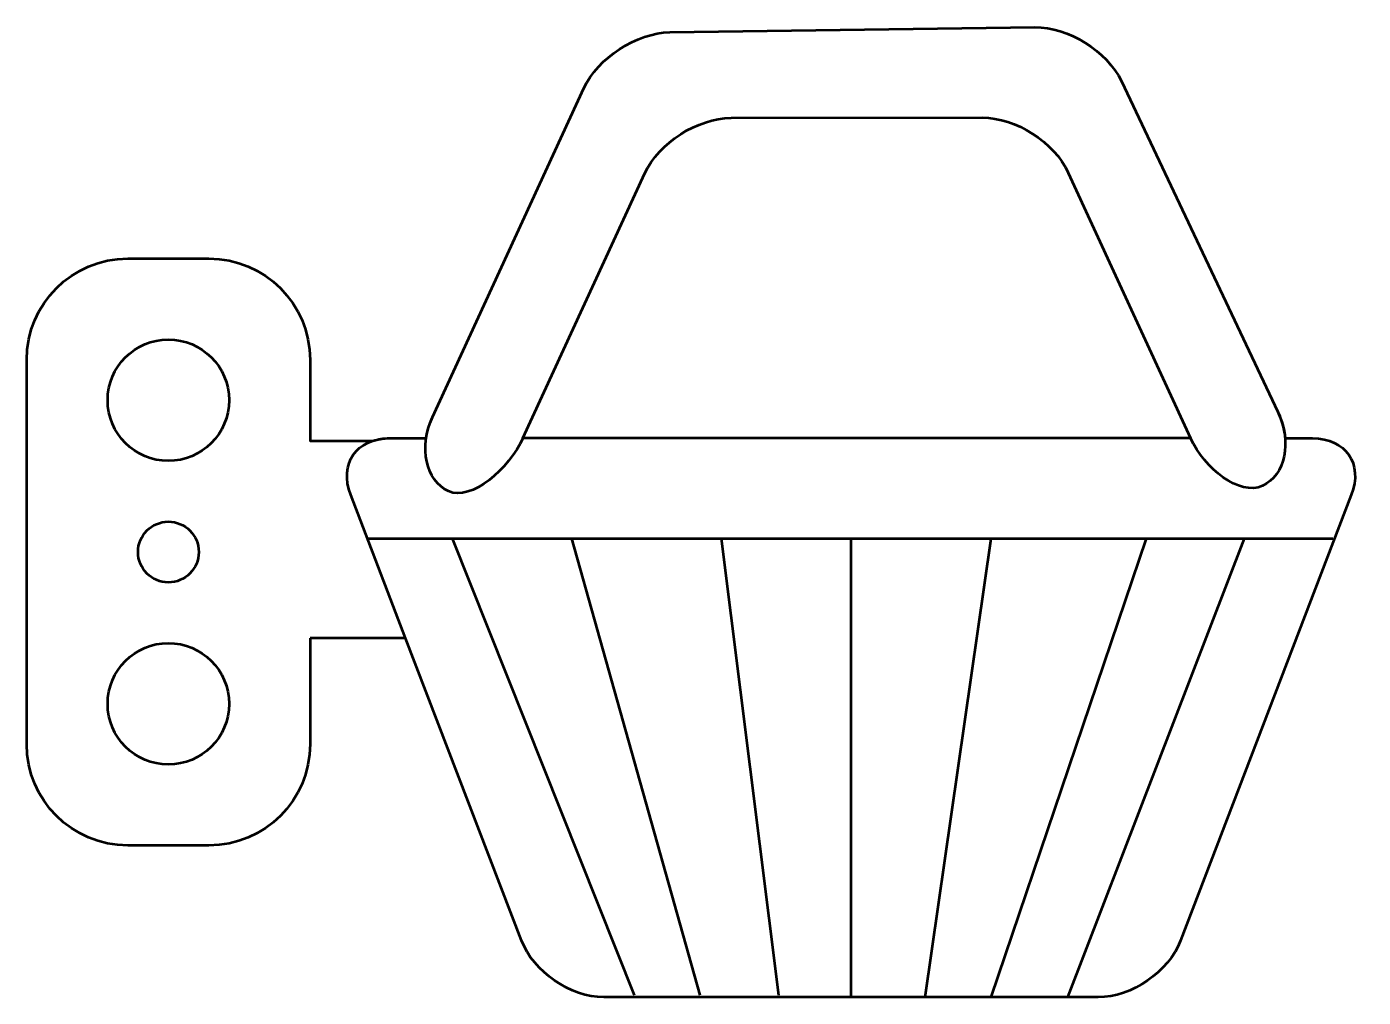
# Model space of a CAD drawing. Header units: centimetres. Extents: x -1.7 to 4.91, y -0.95 to 3.85.
import ezdxf

# ---------------------------------------------------------------- set-up
doc = ezdxf.new("R2010")
doc.units = ezdxf.units.CM
doc.header["$MEASUREMENT"] = 0
doc.layers.add('Layer 1', color=7, linetype='Continuous')

msp = doc.modelspace()

# ---------------------------------------------------------------- linework, layer by layer
at = {"layer": 'Layer 1', "lineweight": 53}
for centre, major_axis in [((-1, 2), (0, 0.3)), ((-1, 1.25), (0, 0.15)), ((-1, 0.5), (0, 0.3))]:
    msp.add_ellipse(centre, major_axis=major_axis, ratio=1, dxfattribs=at)
for points, knots in [([(-0.3, 0.82452), (-0.3, 0.82452), (0.17252, 0.82452), (0.17252, 0.82452), (0.17252, 0.82452), (0.17252, 0.82452), (0.74506, -0.66962), (0.74506, -0.66962), (0.74506, -0.66962), (0.8041, -0.82369), (0.9874, -0.94979), (1.1524, -0.94979), (1.1524, -0.94979), (1.1524, -0.94979), (3.5951, -0.94979), (3.5951, -0.94979), (3.5951, -0.94979), (3.7601, -0.94979), (3.94343, -0.82369), (4.00247, -0.66962), (4.00247, -0.66962), (4.00247, -0.66962), (4.84611, 1.532), (4.84611, 1.532), (4.84611, 1.532), (4.90514, 1.68605), (4.81844, 1.81214), (4.65343, 1.81214), (4.65343, 1.81214), (4.65343, 1.81214), (4.5188, 1.81214), (4.5188, 1.81214), (4.5188, 1.81214), (4.51522, 1.85462), (4.50359, 1.89889), (4.48323, 1.9419), (4.48323, 1.9419), (4.48323, 1.9419), (3.70969, 3.5758), (3.70969, 3.5758), (3.70969, 3.5758), (3.63908, 3.72493), (3.44635, 3.84507), (3.28135, 3.8428), (3.28135, 3.8428), (3.28135, 3.8428), (1.47861, 3.81776), (1.47861, 3.81776), (1.47861, 3.81776), (1.31363, 3.81549), (1.12217, 3.69098), (1.05321, 3.54109), (1.05321, 3.54109), (1.05321, 3.54109), (0.30556, 1.91684), (0.30556, 1.91684), (0.30556, 1.91684), (0.28962, 1.88222), (0.27926, 1.84679), (0.27413, 1.81214), (0.27413, 1.81214), (0.27413, 1.81214), (0.09407, 1.81214), (0.09407, 1.81214), (0.09407, 1.81214), (0.06319, 1.81214), (0.03505, 1.80772), (0.0101, 1.79953), (0.0101, 1.79953), (0.0101, 1.79953), (-0.3, 1.79953), (-0.3, 1.79953), (-0.3, 1.79953), (-0.3, 1.79953), (-0.3, 2.2), (-0.3, 2.2), (-0.3, 2.2), (-0.3, 2.47614), (-0.52386, 2.7), (-0.8, 2.7), (-0.8, 2.7), (-0.8, 2.7), (-1.2, 2.7), (-1.2, 2.7), (-1.2, 2.7), (-1.47614, 2.7), (-1.7, 2.47614), (-1.7, 2.2), (-1.7, 2.2), (-1.7, 2.2), (-1.7, 0.3), (-1.7, 0.3), (-1.7, 0.3), (-1.7, 0.02386), (-1.47614, -0.2), (-1.2, -0.2), (-1.2, -0.2), (-1.2, -0.2), (-0.8, -0.2), (-0.8, -0.2), (-0.8, -0.2), (-0.52386, -0.2), (-0.3, 0.02386), (-0.3, 0.3), (-0.3, 0.3), (-0.3, 0.3), (-0.3, 0.82452), (-0.3, 0.82452)], [0, 0, 0, 0, 0.0357143, 0.0357143, 0.0357143, 0.0357143, 0.0714286, 0.0714286, 0.0714286, 0.0714286, 0.1071429, 0.1071429, 0.1071429, 0.1071429, 0.1428571, 0.1428571, 0.1428571, 0.1428571, 0.1785714, 0.1785714, 0.1785714, 0.1785714, 0.2142857, 0.2142857, 0.2142857, 0.2142857, 0.25, 0.25, 0.25, 0.25, 0.2857143, 0.2857143, 0.2857143, 0.2857143, 0.3214286, 0.3214286, 0.3214286, 0.3214286, 0.3571429, 0.3571429, 0.3571429, 0.3571429, 0.3928571, 0.3928571, 0.3928571, 0.3928571, 0.4285714, 0.4285714, 0.4285714, 0.4285714, 0.4642857, 0.4642857, 0.4642857, 0.4642857, 0.5, 0.5, 0.5, 0.5, 0.5357143, 0.5357143, 0.5357143, 0.5357143, 0.5714286, 0.5714286, 0.5714286, 0.5714286, 0.6071429, 0.6071429, 0.6071429, 0.6071429, 0.6428571, 0.6428571, 0.6428571, 0.6428571, 0.6785714, 0.6785714, 0.6785714, 0.6785714, 0.7142857, 0.7142857, 0.7142857, 0.7142857, 0.75, 0.75, 0.75, 0.75, 0.7857143, 0.7857143, 0.7857143, 0.7857143, 0.8214286, 0.8214286, 0.8214286, 0.8214286, 0.8571429, 0.8571429, 0.8571429, 0.8571429, 0.8928571, 0.8928571, 0.8928571, 0.8928571, 0.9285714, 0.9285714, 0.9285714, 0.9285714, 1, 1, 1, 1]), ([(4.05143, 1.81214), (4.05143, 1.81214), (3.44748, 3.12411), (3.44748, 3.12411), (3.44748, 3.12411), (3.37847, 3.274), (3.18701, 3.39645), (3.02204, 3.3962), (3.02204, 3.3962), (3.02204, 3.3962), (1.78056, 3.39441), (1.78056, 3.39441), (1.78056, 3.39441), (1.61553, 3.39417), (1.42409, 3.27135), (1.35511, 3.12146), (1.35511, 3.12146), (1.35511, 3.12146), (0.75246, 1.81214), (0.75246, 1.81214), (0.75246, 1.81214), (0.75246, 1.81214), (4.05143, 1.81214), (4.05143, 1.81214)], [0, 0, 0, 0, 0.1428571, 0.1428571, 0.1428571, 0.1428571, 0.2857143, 0.2857143, 0.2857143, 0.2857143, 0.4285714, 0.4285714, 0.4285714, 0.4285714, 0.5714286, 0.5714286, 0.5714286, 0.5714286, 0.7142857, 0.7142857, 0.7142857, 0.7142857, 1, 1, 1, 1])]:
    msp.add_open_spline(points, degree=3, knots=knots, dxfattribs=at)
at = {"layer": 'Layer 1', "color": 5, "lineweight": 53}
for points in [[(0.75246, 1.81213), (0.68347, 1.66225), (0.49671, 1.49851), (0.38437, 1.55024), (0.38437, 1.55024), (0.27202, 1.60197), (0.23654, 1.76694), (0.30556, 1.91683)], [(4.48323, 1.94189), (4.55383, 1.79278), (4.5197, 1.62842), (4.40735, 1.57669), (4.40735, 1.57669), (4.295, 1.52497), (4.12041, 1.66225), (4.05143, 1.81213)]]:
    msp.add_open_spline(points, degree=3, knots=[0, 0, 0, 0, 0.3333333, 0.3333333, 0.3333333, 0.3333333, 1, 1, 1, 1], dxfattribs=at)
for points in [[(-0.09858, 1.53199), (-0.15762, 1.68604), (-0.07093, 1.81213), (0.09407, 1.81213)], [(0.17252, 0.82452), (0.17252, 0.82452), (-0.09858, 1.53199), (-0.09858, 1.53199)], [(-0.01636, 1.31743), (-0.01636, 1.31743), (4.75503, 1.31743), (4.75503, 1.31743)], [(0.40261, 1.31743), (0.40261, 1.31743), (1.30219, -0.93938), (1.30219, -0.93938)], [(1.62853, -0.93938), (1.62853, -0.93938), (0.99353, 1.31743), (0.99353, 1.31743)], [(2.01656, -0.93938), (2.01656, -0.93938), (1.73433, 1.31743), (1.73433, 1.31743)], [(2.37375, -0.94976), (2.37375, -0.94976), (2.37375, 1.31743), (2.37375, 1.31743)], [(2.73977, -0.94976), (2.73977, -0.94976), (3.06608, 1.31743), (3.06608, 1.31743)], [(3.06608, -0.94976), (3.06608, -0.94976), (3.83338, 1.31743), (3.83338, 1.31743)], [(3.44531, -0.94976), (3.44531, -0.94976), (4.31844, 1.31743), (4.31844, 1.31743)]]:
    msp.add_open_spline(points, degree=3, dxfattribs=at)

doc.saveas('drawing.dxf')
